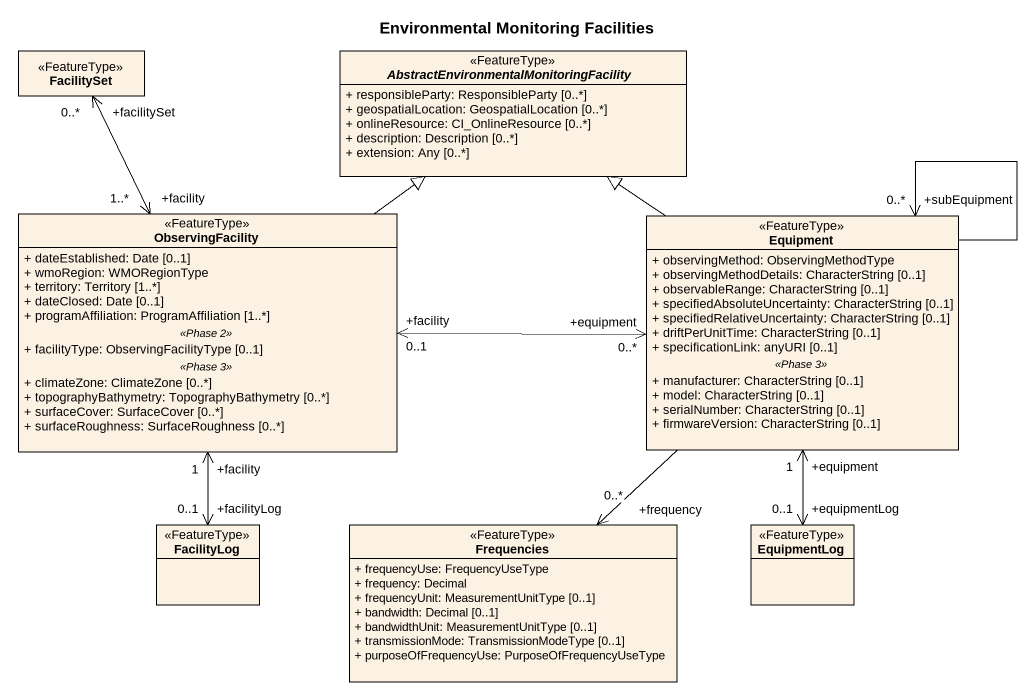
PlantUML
@startuml
title Environmental Monitoring Facilities
hide circle
hide empty members
skinparam classAttributeIconSize 0
class FacilitySet <<FeatureType>>
abstract class "AbstractEnvironmentalMonitoringFacility" as AbstractEnvironmentalMonitor <<FeatureType>> {
  + responsibleParty: ResponsibleParty [0..*]
  + geospatialLocation: GeospatialLocation [0..*]
  + onlineResource: CI_OnlineResource [0..*]
  + description: Description [0..*]
  + extension: Any [0..*]
}
class ObservingFacility <<FeatureType>> {
  + dateEstablished: Date [0..1]
  + wmoRegion: WMORegionType
  + territory: Territory [1..*]
  + dateClosed: Date [0..1]
  + programAffiliation: ProgramAffiliation [1..*]
  .. <<Phase 2>> ..
  + facilityType: ObservingFacilityType [0..1]
  .. <<Phase 3>> ..
  + climateZone: ClimateZone [0..*]
  + topographyBathymetry: TopographyBathymetry [0..*]
  + surfaceCover: SurfaceCover [0..*]
  + surfaceRoughness: SurfaceRoughness [0..*]
}
class Equipment <<FeatureType>> {
  + observingMethod: ObservingMethodType
  + observingMethodDetails: CharacterString [0..1]
  + observableRange: CharacterString [0..1]
  + specifiedAbsoluteUncertainty: CharacterString [0..1]
  + specifiedRelativeUncertainty: CharacterString [0..1]
  + driftPerUnitTime: CharacterString [0..1]
  + specificationLink: anyURI [0..1]
  .. <<Phase 3>> ..
  + manufacturer: CharacterString [0..1]
  + model: CharacterString [0..1]
  + serialNumber: CharacterString [0..1]
  + firmwareVersion: CharacterString [0..1]
}
class FacilityLog <<FeatureType>>
class Frequencies <<FeatureType>> {
  + frequencyUse: FrequencyUseType
  + frequency: Decimal
  + frequencyUnit: MeasurementUnitType [0..1]
  + bandwidth: Decimal [0..1]
  + bandwidthUnit: MeasurementUnitType [0..1]
  + transmissionMode: TransmissionModeType [0..1]
  + purposeOfFrequencyUse: PurposeOfFrequencyUseType
}
class EquipmentLog <<FeatureType>>
FacilitySet "+facilitySet\n0..*" <--> "+facility\n1..*" ObservingFacility
ObservingFacility -up-|> AbstractEnvironmentalMonitor
ObservingFacility "+facility\n0..1" <-right-> "+equipment\n0..*" Equipment
ObservingFacility "+facility\n1" <--> "+facilityLog\n0..1" FacilityLog
Equipment -up-|> AbstractEnvironmentalMonitor
Equipment --> "+subEquipment\n0..*" Equipment
Equipment "+equipment\n1" <--> "+equipmentLog\n0..1" EquipmentLog
Frequencies "+frequency\n0..*" <-up- Equipment
@enduml
